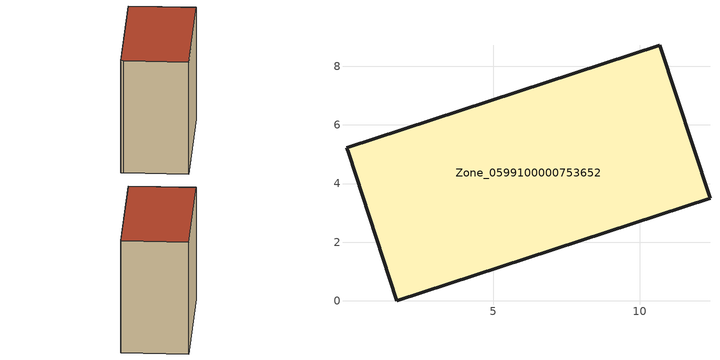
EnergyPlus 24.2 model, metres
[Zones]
Zone_0599100000753652
 floor ground (C_G): 10.68,8.72 12.4,3.49 1.72,0 0.07,5.03 0,5.22 z3.7
 wall outside (C_F): 12.4,3.49 10.68,8.72 0,5.22 0.07,5.03 1.72,0 12.4,3.49 z3.7:13.5
 roof outside (C_R): 10.68,8.72 0,5.22 0.07,5.03 1.72,0 12.4,3.49 z13.5
[BUILDING]
Pand.0599100000753652: North Axis=0; Terrain=City; Loads Convergence Tolerance Value=0.04; Temperature Convergence Tolerance Value=0.4; Solar Distribution=FullExterior; Maximum Number of Warmup Days=25; Minimum Number of Warmup Days=1
[Site:Location]
Rotterdam.The.Hague.AP_ZH_NLD Design_Conditions: Latitude=51.96; Longitude=4.45; Time Zone=1; Elevation=-4.5
[SITE:GROUNDTEMPERATURE:BUILDINGSURFACE]
18, 18, 18, 18, 18, 18, 18, 18, 18, 18, 18, 18
[MATERIAL] Thermal Absorptance=0.9; Solar Absorptance=0.7; Visible Absorptance=0.7
Name | Roughness | Thickness | Conductivity | Density | Specific Heat
G.TI.2006-2014 | MediumSmooth | 0.15 | 0.06 | 540 | 1210
F.TI.2006-2014 | Rough | 0.3 | 0.12 | 1920 | 840
R.TI.2006-2014 | MediumRough | 0.2 | 0.08 | 1500 | 1000
[CONSTRUCTION]
C_G: G.TI.2006-2014
C_F: F.TI.2006-2014
C_R: R.TI.2006-2014
[ZONE]
Zone_0599100000753652: Type=1; Multiplier=1; Ceiling Height=Autocalculate; Volume=Autocalculate; Floor Area=autocalculate; Part of Total Floor Area=Yes
[ZONEINFILTRATION:DESIGNFLOWRATE]
Infil_Zone_0599100000753652: Zone or ZoneList or Space or SpaceList=Zone_0599100000753652; Schedule=AlwaysOn; Design Flow Rate Calculation Method=Flow/Area; Flow Rate per Floor Area=0.0015; Constant Term Coefficient=1; Temperature Term Coefficient=0; Velocity Term Coefficient=0; Velocity Squared Term Coefficient=0
[HVACTEMPLATE:ZONE:IDEALLOADSAIRSYSTEM]
Zone_0599100000753652: Maximum Heating Supply Air Temperature=50; Minimum Cooling Supply Air Temperature=13; Maximum Heating Supply Air Humidity Ratio=0.0156; Minimum Cooling Supply Air Humidity Ratio=0.0077; Heating Limit=NoLimit; Cooling Limit=NoLimit; Dehumidification Control Type=ConstantSensibleHeatRatio; Cooling Sensible Heat Ratio=0.7; Dehumidification Setpoint=60; Humidification Control Type=None; Humidification Setpoint=30; Outdoor Air Method=None; Outdoor Air Flow Rate per Person=0.00944; Outdoor Air Flow Rate per Zone Floor Area=0; Outdoor Air Flow Rate per Zone=0; Demand Controlled Ventilation Type=None; Outdoor Air Economizer Type=NoEconomizer; Heat Recovery Type=None; Sensible Heat Recovery Effectiveness=0.7; Latent Heat Recovery Effectiveness=0.65
[ZONECONTROL:THERMOSTAT]
ThermostatControl_Zone_0599100000753652: Zone or ZoneList=Zone_0599100000753652; Control Type Schedule=DualSetpointControlType; Control 1=Thermostat_Zone_0599100000753652; Temperature Difference Between Cutout And Setpoint=0
[THERMOSTATSETPOINT:DUALSETPOINT]
Thermostat_Zone_0599100000753652: Heating Setpoint Temperature Schedule=HeatingSetpoint_Zone_0599100000753652; Cooling Setpoint Temperature Schedule=CoolingSetpoint_Zone_0599100000753652
[SCHEDULE:COMPACT]
HeatingSetpoint_Zone_0599100000753652: Through: 12/31, For: AllDays, Until: 24:00, 21
CoolingSetpoint_Zone_0599100000753652: Through: 12/31, For: AllDays, Until: 24:00, 24
DualSetpointControlType: Through: 12/31, For: AllDays, Until: 24:00, 4
AlwaysOn: Through: 12/31, For: AllDays, Until: 24:00, 1
